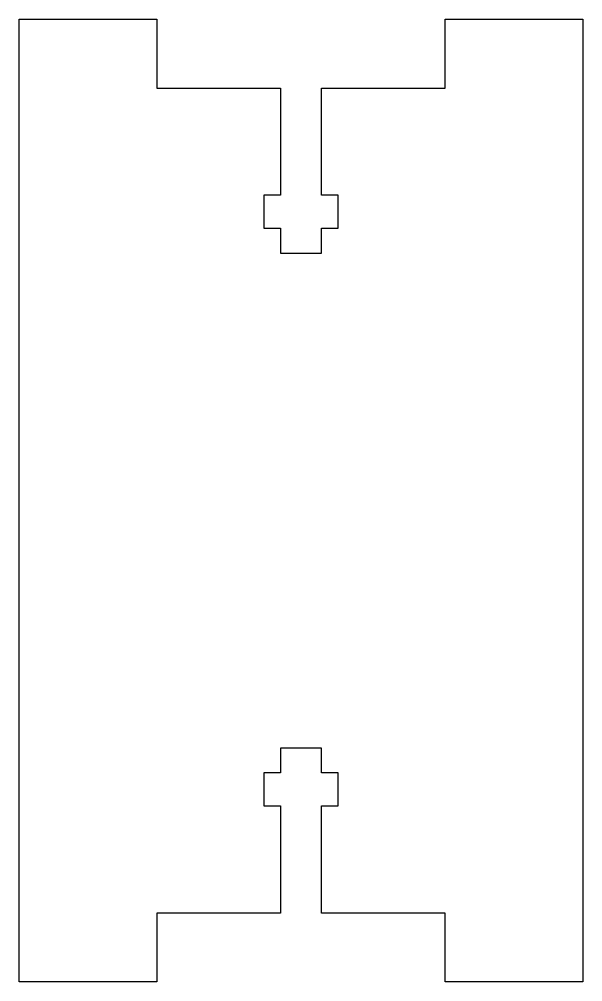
# Model space of a CAD drawing. Header units: millimetres. Extents: x 30 to 71, y 2 to 72.
import ezdxf

# ---------------------------------------------------------------- set-up
doc = ezdxf.new("R2010")
doc.units = ezdxf.units.MM
doc.layers.get('0').update_dxf_attribs({"linetype": 'CONTINUOUS'})

msp = doc.modelspace()

# ---------------------------------------------------------------- linework, layer by layer
msp.add_lwpolyline([(52.002, 67), (61, 67), (61, 72), (71, 72), (71, 2), (61, 2), (61, 7), (52.002, 7), (52.002, 14.8), (53.202, 14.8), (53.202, 17.2), (52.002, 17.2), (52.002, 19), (49.002, 19), (49.002, 17.2), (47.802, 17.2), (47.802, 14.8), (49.002, 14.8), (49.002, 7), (40.004, 7), (40.004, 2), (30.004, 2), (30.004, 72), (40.004, 72), (40.004, 67), (49.002, 67), (49.002, 59.2), (47.802, 59.2), (47.802, 56.8), (49.002, 56.8), (49.002, 55), (52.002, 55), (52.002, 56.8), (53.202, 56.8), (53.202, 59.2), (52.002, 59.2)], close=True)

doc.saveas('drawing.dxf')
